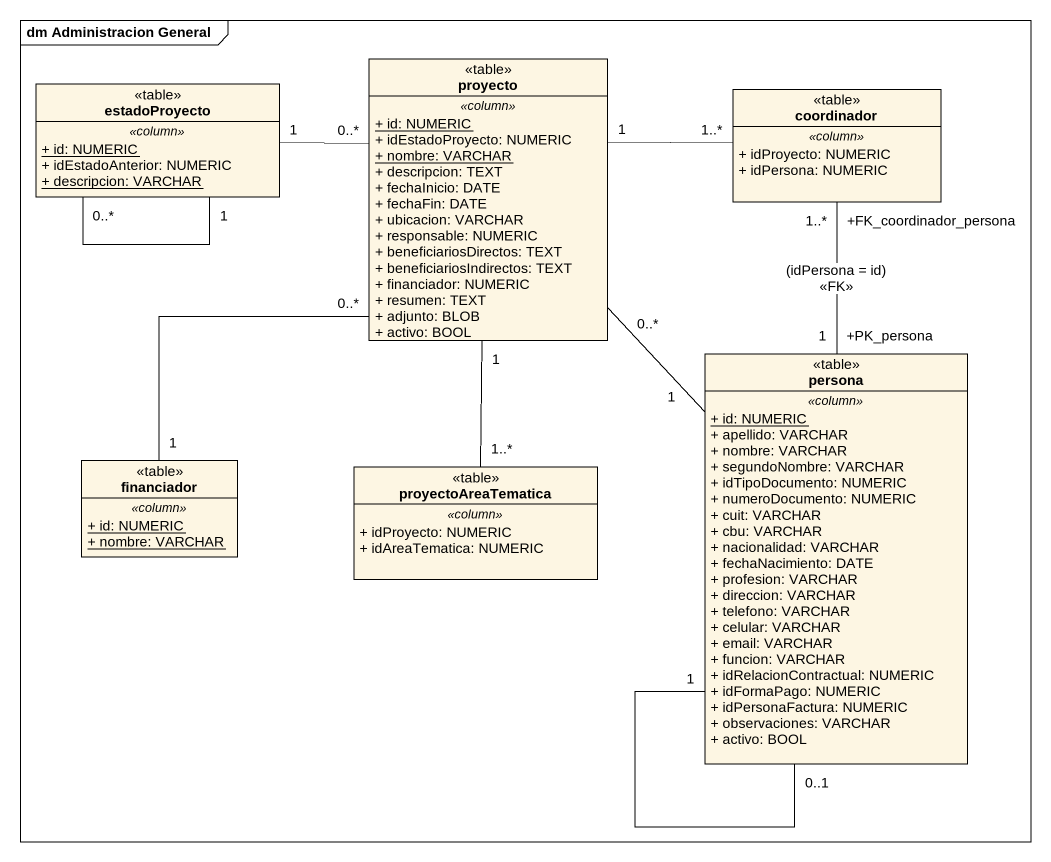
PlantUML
@startuml
mainframe dm Administracion General
hide circle
hide empty members
skinparam classAttributeIconSize 0
class estadoProyecto <<table>> {
  .. <<column>> ..
  {static} + id: NUMERIC
  + idEstadoAnterior: NUMERIC
  {static} + descripcion: VARCHAR
}
class proyecto <<table>> {
  .. <<column>> ..
  {static} + id: NUMERIC
  + idEstadoProyecto: NUMERIC
  {static} + nombre: VARCHAR
  + descripcion: TEXT
  + fechaInicio: DATE
  + fechaFin: DATE
  + ubicacion: VARCHAR
  + responsable: NUMERIC
  + beneficiariosDirectos: TEXT
  + beneficiariosIndirectos: TEXT
  + financiador: NUMERIC
  + resumen: TEXT
  + adjunto: BLOB
  + activo: BOOL
}
class coordinador <<table>> {
  .. <<column>> ..
  + idProyecto: NUMERIC
  + idPersona: NUMERIC
}
class persona <<table>> {
  .. <<column>> ..
  {static} + id: NUMERIC
  + apellido: VARCHAR
  + nombre: VARCHAR
  + segundoNombre: VARCHAR
  + idTipoDocumento: NUMERIC
  + numeroDocumento: NUMERIC
  + cuit: VARCHAR
  + cbu: VARCHAR
  + nacionalidad: VARCHAR
  + fechaNacimiento: DATE
  + profesion: VARCHAR
  + direccion: VARCHAR
  + telefono: VARCHAR
  + celular: VARCHAR
  + email: VARCHAR
  + funcion: VARCHAR
  + idRelacionContractual: NUMERIC
  + idFormaPago: NUMERIC
  + idPersonaFactura: NUMERIC
  + observaciones: VARCHAR
  + activo: BOOL
}
class financiador <<table>> {
  .. <<column>> ..
  {static} + id: NUMERIC
  {static} + nombre: VARCHAR
}
class proyectoAreaTematica <<table>> {
  .. <<column>> ..
  + idProyecto: NUMERIC
  + idAreaTematica: NUMERIC
}
estadoProyecto "0..*" -- "1" estadoProyecto
proyecto "0..*" -left- "1" estadoProyecto
proyecto "0..*" -- "1" persona
proyecto "0..*" -- "1" financiador
coordinador "1..*" -left- "1" proyecto
coordinador "+FK_coordinador_persona\n1..*" -- "+PK_persona\n1" persona : (idPersona = id)\n<<FK>>
persona "1" -- "0..1" persona
proyectoAreaTematica "1..*" -up- "1" proyecto
@enduml
